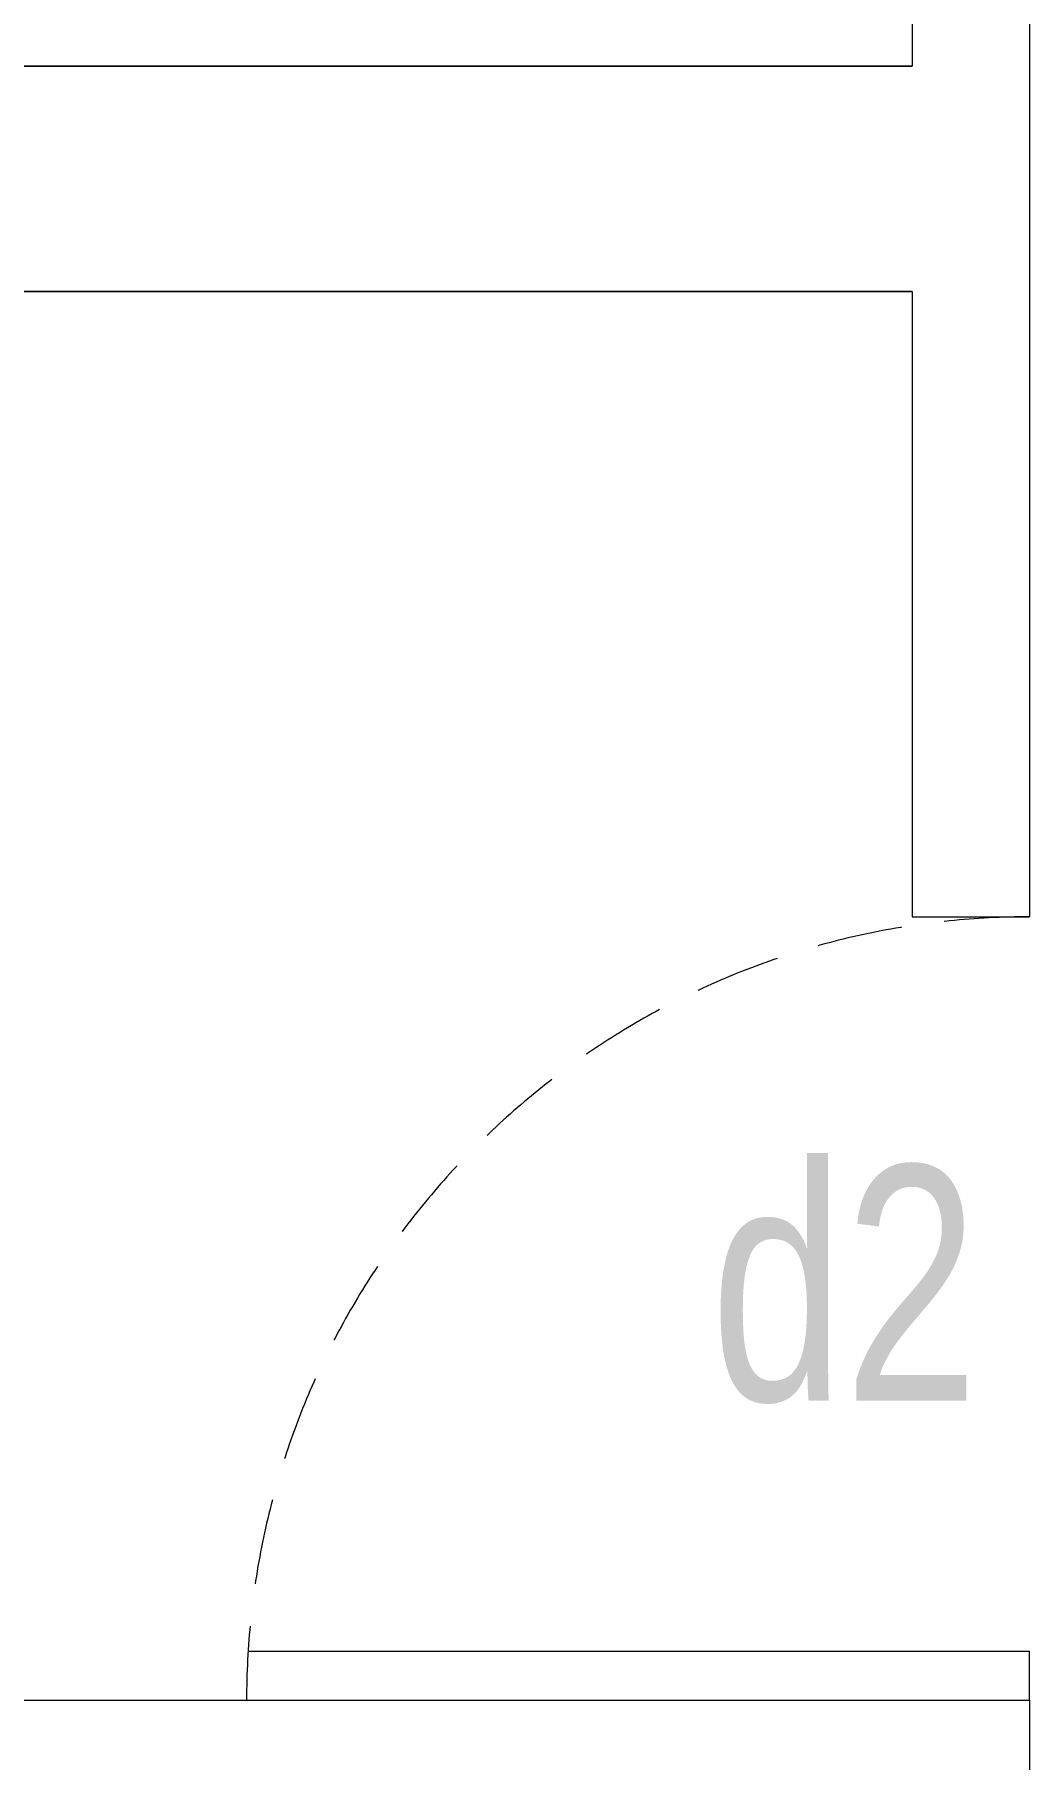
# Model space of a CAD drawing. Header units: metres. Extents: x 191982 to 427160, y -8904 to 80370.
# Drawn here: x 387661 to 388678, y 40392 to 42154 of the extents above; entities that cross this region are included whole.
import ezdxf

# ---------------------------------------------------------------- set-up
doc = ezdxf.new("R2010")
doc.units = ezdxf.units.M
doc.header["$LTSCALE"] = 700
doc.header["$MEASUREMENT"] = 0
doc.linetypes.add('HIDDEN2', pattern=[0.1875, 0.125, -0.0625])
doc.layers.add('MAIN GATE', color=7, linetype='Continuous', lineweight=9)
doc.layers.add('NEW PLANS', color=7, linetype='Continuous', lineweight=9)
doc.styles.get("Standard").update_dxf_attribs({"font": 'swisscl.ttf'})

msp = doc.modelspace()

# ---------------------------------------------------------------- linework, layer by layer
at = {"layer": 'MAIN GATE'}
for p, q in [((386677.772, 42121.692), (388557.772, 42121.692)), ((386677.772, 41891.692), (388557.772, 41891.692))]:
    msp.add_line(p, q, dxfattribs=at)
at = {"layer": 'NEW PLANS'}
for p, q in [((388557.772, 42762.89), (388557.772, 42121.692)), ((388557.772, 42762.89), (388557.772, 42121.692)), ((388677.772, 42762.89), (388677.772, 41891.692)), ((388677.772, 42762.89), (388677.772, 41891.692)), ((386227.772, 42121.692), (388557.772, 42121.692)), ((386227.772, 42121.692), (388557.772, 42121.692)), ((388557.772, 42121.692), (386450.583, 42121.692)), ((388557.772, 42121.692), (386450.583, 42121.692)), ((388557.772, 42121.692), (386450.583, 42121.692)), ((388557.772, 42121.692), (386450.583, 42121.692)), ((388557.772, 42121.692), (386450.583, 42121.692)), ((388557.772, 42121.692), (386450.583, 42121.692)), ((388557.772, 42121.692), (386450.583, 42121.692)), ((388557.772, 42121.692), (386450.583, 42121.692)), ((386457.772, 42121.692), (388557.772, 42121.692)), ((386457.772, 42121.692), (388557.772, 42121.692)), ((388557.772, 42121.692), (386652.095, 42121.692)), ((388557.772, 42121.692), (386652.095, 42121.692)), ((388677.772, 42121.692), (388677.772, 41252.89)), ((388557.772, 41891.692), (386450.583, 41891.692)), ((388557.772, 41891.692), (386450.583, 41891.692)), ((388557.772, 41891.692), (386450.583, 41891.692)), ((388557.772, 41891.692), (386450.583, 41891.692)), ((388557.772, 41891.692), (386450.583, 41891.692)), ((388557.772, 41891.692), (386450.583, 41891.692)), ((388557.772, 41891.692), (386450.583, 41891.692)), ((388557.772, 41891.692), (386450.583, 41891.692)), ((386457.772, 41891.692), (388557.772, 41891.692)), ((386457.772, 41891.692), (388557.772, 41891.692)), ((388557.772, 41891.692), (386652.095, 41891.692)), ((388557.772, 41891.692), (386652.095, 41891.692)), ((388557.772, 41891.692), (388557.772, 41252.89)), ((388557.772, 41891.692), (388557.772, 41252.89)), ((388677.772, 41891.692), (388677.772, 41252.89)), ((388557.772, 41252.89), (388677.772, 41252.89)), ((388557.772, 41252.89), (388677.772, 41252.89)), ((387879.336, 40502.89), (388677.772, 40502.89)), ((387879.336, 40502.89), (388677.772, 40502.89)), ((388677.772, 40452.89), (388677.772, 40502.89)), ((386457.772, 40452.89), (388677.772, 40452.89)), ((386457.772, 40452.89), (388677.772, 40452.89)), ((388677.772, 40452.89), (388677.772, 40332.89)), ((388677.772, 40452.89), (388677.772, 40332.89))]:
    msp.add_line(p, q, dxfattribs=at)
at = {"layer": 'NEW PLANS', "linetype": 'HIDDEN2'}
msp.add_arc((388677.772, 40452.89), 800, 90, 180, dxfattribs=at)
msp.add_arc((388677.772, 40452.89), 800, 90, 180, dxfattribs=at)

# ---------------------------------------------------------------- texts
at = {"layer": 'NEW PLANS'}
msp.add_text('d2', height=240, dxfattribs=at).set_placement((388351.718, 40758.764))

doc.saveas('drawing.dxf')
